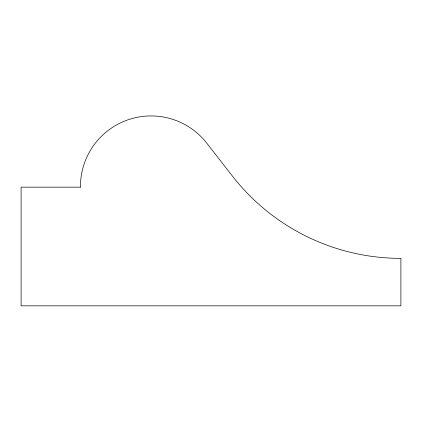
<?xml version="1.0" encoding="UTF-8"?>
<svg xmlns="http://www.w3.org/2000/svg" width="422" height="422" viewBox="0 0 422 422"><rect width="100%" height="100%" fill="white"/><g stroke="black" fill="none" stroke-linecap="round" stroke-linejoin="round"><path stroke-width="0.63" d="M80.444 187.152L21.1 187.152L21.1 305.839L400.9 305.839L400.9 258.364A213.637 213.637 0 0 1 232.38 176.037L206.754 143.148A70.611 70.611 0 0 0 80.444 187.152"/></g></svg>
